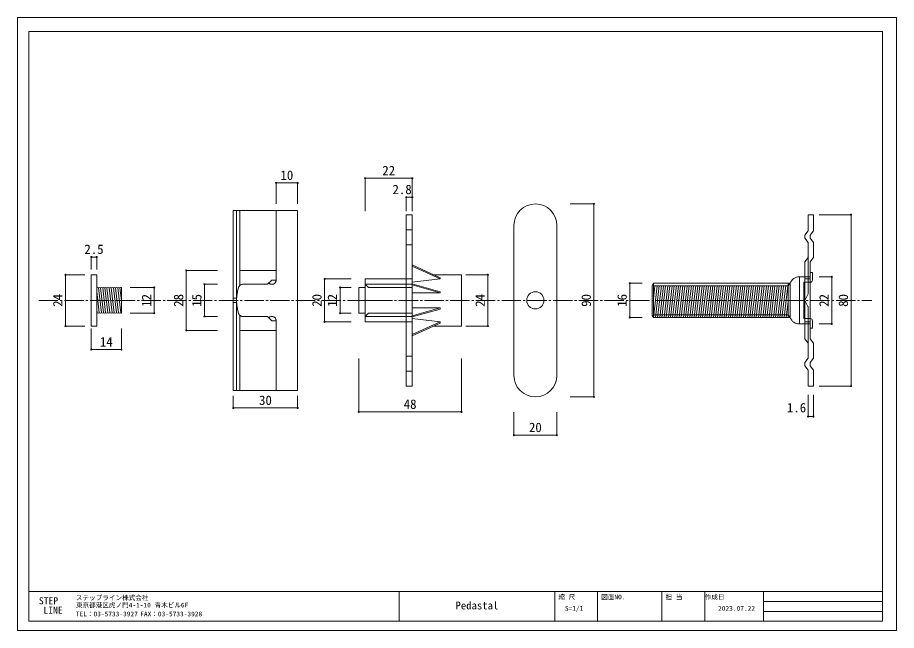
# Model space of a CAD drawing. Units: millimetres on the paper, enlarged 20 times, with parts at other scales. Extents: x -4101 to 4099, y -29121 to 2820.
# Drawn here: x -4101 to 4099, y -29121 to -23401 of the extents above; entities that cross this region are included whole.
import ezdxf
from ezdxf.enums import TextEntityAlignment as Align

# ---------------------------------------------------------------- set-up
doc = ezdxf.new("R2010")
doc.units = ezdxf.units.MM
doc.header["$LTSCALE"] = 20
doc.header["$PDMODE"] = 32
doc.header["$PDSIZE"] = 10
doc.linetypes.add('CHAIN2', pattern=[12, 9, -1, 1, -1])
for name, color, linetype, lineweight in [('1-2_1-2', 7, 'Continuous', 9), ('1-F_1-F', 7, 'Continuous', 9), ('4-1_ﾀｲﾙ', 7, 'Continuous', 18), ('4-2_躯体', 7, 'Continuous', 9), ('4-8_建具符号', 4, 'CHAIN2', 9), ('4-F_補助線', 7, 'Continuous', 9), ('F-0_F-0', 7, 'Continuous', 18)]:
    doc.layers.add(name, color=color, linetype=linetype, lineweight=lineweight)
doc.layers.add('F-7_F-7', color=7, linetype='Continuous')
doc.styles.add('ＭＳ ゴシック', font='')
doc.styles.get('ＭＳ ゴシック').set_extended_font_data('MS Gothic')

msp = doc.modelspace()

# ---------------------------------------------------------------- linework, layer by layer
at = {"layer": '1-2_1-2'}
for p, q in [((-417.83, -24901.61), (-857.83, -24901.61)), ((-1487.94, -24945.24), (-1687.94, -24945.24)), ((-473.83, -25078.41), (-417.83, -25078.41)), ((-3653.63, -26281.04), (-3653.63, -25801.04)), ((-2526.66, -26321.04), (-2526.66, -25761.04)), ((287.18, -26281.04), (287.18, -25801.04)), ((-2356.69, -26191.04), (-2356.69, -25891.04)), ((-1235.74, -26241.04), (-1235.74, -25841.04)), ((1611.53, -26201.04), (1611.53, -25881.04)), ((-2825.83, -26161.13), (-2825.83, -25921.08)), ((-1487.94, -27045.41), (-2087.94, -27045.41)), ((-917.83, -27081.82), (41.3, -27081.82))]:
    msp.add_line(p, q, dxfattribs=at)
at = {"layer": '1-F_1-F'}
for p, q in [((1276.52, -26941.04), (1276.52, -25141.04)), ((3675.7, -26841.04), (3675.7, -25241.04)), ((-3412.71, -25636.33), (-3362.71, -25636.33)), ((3495.95, -25821.04), (3495.95, -26261.04)), ((-1091.37, -26161.04), (-1091.37, -25921.04)), ((-3412.71, -26500.13), (-3132.71, -26500.13)), ((530.21, -27298.69), (930.21, -27298.69))]:
    msp.add_line(p, q, dxfattribs=at)
at = {"layer": '4-1_ﾀｲﾙ'}
for p, q in [((-2087.94, -25201.04), (-1487.94, -25201.04)), ((-2087.94, -25201.04), (-2087.94, -26881.04)), ((-2057.94, -25201.04), (-2057.94, -26881.04)), ((-2027.94, -25201.04), (-2027.94, -25902.22)), ((-1687.94, -25851.04), (-1687.94, -25201.04)), ((-1487.94, -25201.04), (-1487.94, -26881.04)), ((-473.83, -25241.04), (-417.83, -25241.04)), ((-417.83, -25241.04), (-417.83, -26841.04)), ((-473.83, -25381.04), (-417.83, -25381.04)), ((-473.83, -25521.04), (-417.83, -25521.04)), ((-157.83, -25829.26), (-417.83, -25710.39)), ((-157.83, -25840.26), (-417.83, -25721.39)), ((-2027.94, -25761.04), (-1687.94, -25761.04)), ((-157.83, -25829.26), (-157.83, -25840.26)), ((-2000.2, -25891.04), (-1767.94, -25891.04)), ((-1767.94, -25891.04), (-1727.94, -25851.04)), ((-1727.94, -25851.04), (-1687.94, -25851.04)), ((-417.83, -25841.04), (-857.83, -25841.04)), ((-857.83, -25841.04), (-857.83, -26241.04)), ((-417.83, -25891.04), (-857.83, -25891.04)), ((-827.83, -25921.04), (-857.83, -25891.04)), ((-417.83, -25871.04), (-157.83, -25840.26)), ((-417.83, -25886.04), (-157.83, -25960.59)), ((-417.83, -25896.44), (-157.83, -25970.99)), ((-857.83, -25921.04), (-917.83, -25921.04)), ((-827.83, -25921.04), (-417.83, -25921.04)), ((-157.83, -25970.99), (-417.83, -25970.99)), ((-157.83, -25960.59), (-157.83, -25970.99)), ((-2087.94, -26021.04), (-2057.94, -26021.04)), ((-2087.94, -26061.04), (-2057.94, -26061.04)), ((-668.77, -26041.04), (-967.88, -26041.04)), ((-417.83, -26185.64), (-157.83, -26111.09)), ((-157.83, -26111.09), (-417.83, -26111.09)), ((-417.83, -26196.04), (-157.83, -26121.49)), ((-157.83, -26121.49), (-157.83, -26111.09)), ((-2027.94, -26179.86), (-2027.94, -26881.04)), ((-1727.94, -26231.04), (-1687.94, -26231.04)), ((-1687.94, -26881.04), (-1687.94, -26231.04)), ((-857.83, -26161.04), (-917.83, -26161.04)), ((-417.83, -26191.04), (-857.83, -26191.04)), ((-417.83, -26211.04), (-157.83, -26241.82)), ((-2027.94, -26321.04), (-1687.94, -26321.04)), ((-417.83, -26241.04), (-857.83, -26241.04)), ((-157.83, -26241.82), (-417.83, -26360.69)), ((-157.83, -26252.81), (-417.83, -26371.68)), ((-219.57, -26281.04), (41.3, -26281.04)), ((-157.83, -26252.81), (-157.83, -26241.82)), ((-473.83, -26561.04), (-417.83, -26561.04)), ((-473.83, -26701.04), (-417.83, -26701.04)), ((-2087.94, -26881.04), (-1487.94, -26881.04))]:
    msp.add_line(p, q, dxfattribs=at)
at = {"layer": '4-1_ﾀｲﾙ', "lineweight": 9}
for p, q in [((530.21, -25341.04), (530.21, -26741.04)), ((930.21, -25341.04), (930.21, -26741.04)), ((-917.83, -25921.04), (-917.83, -26161.04))]:
    msp.add_line(p, q, dxfattribs=at)
at = {"layer": '4-1_ﾀｲﾙ'}
for points in [[(-473.83, -25241.04), (-473.83, -26841.04), (-417.83, -26841.04)], [(-219.57, -25801.04), (41.3, -25801.04), (41.3, -26281.04)], [(-2000.2, -25891.04), (-2004.36, -25891.26), (-2008.48, -25891.9), (-2012.51, -25892.98), (-2016.4, -25894.47), (-2020.12, -25896.35), (-2023.62, -25898.61), (-2026.87, -25901.23), (-2029.83, -25904.16), (-2032.46, -25907.39), (-2034.75, -25910.88), (-2036.66, -25914.58), (-2038.17, -25918.47)], [(-1756.22, -25879.32), (-1753.18, -25882.07), (-1749.87, -25884.49), (-1746.34, -25886.55), (-1742.61, -25888.25), (-1738.73, -25889.56), (-1734.73, -25890.46), (-1730.67, -25890.95), (-1726.57, -25891.02), (-1722.49, -25890.67), (-1718.47, -25889.9), (-1714.54, -25888.73), (-1710.76, -25887.16), (-1707.15, -25885.22), (-1703.77, -25882.91), (-1700.63, -25880.27), (-1697.79, -25877.33), (-1695.26, -25874.11), (-1693.07, -25870.64), (-1691.25, -25866.97), (-1689.81, -25863.14), (-1688.77, -25859.18), (-1688.15, -25855.13), (-1687.94, -25851.04)], [(-2038.17, -25918.47), (-2049.11, -25958.54), (-2055.72, -25999.56), (-2057.94, -26041.04), (-2055.72, -26082.52), (-2049.11, -26123.53), (-2038.17, -26163.61), (-2036.66, -26167.49), (-2034.75, -26171.2), (-2032.46, -26174.68), (-2029.83, -26177.91), (-2026.87, -26180.85), (-2023.62, -26183.46), (-2020.12, -26185.73), (-2016.4, -26187.61), (-2012.51, -26189.1), (-2008.48, -26190.17), (-2004.36, -26190.82), (-2000.2, -26191.04)], [(-2000.2, -26191.04), (-1767.94, -26191.04), (-1727.94, -26231.04)], [(-1687.94, -26231.04), (-1688.15, -26226.95), (-1688.77, -26222.9), (-1689.81, -26218.94), (-1691.25, -26215.1), (-1693.07, -26211.43), (-1695.26, -26207.97), (-1697.79, -26204.75), (-1700.63, -26201.81), (-1703.77, -26199.17), (-1707.15, -26196.86), (-1710.76, -26194.92), (-1714.54, -26193.35), (-1718.47, -26192.18), (-1722.49, -26191.41), (-1726.57, -26191.06), (-1730.67, -26191.13), (-1734.73, -26191.62), (-1738.73, -26192.52), (-1742.61, -26193.83), (-1746.34, -26195.52), (-1749.87, -26197.59), (-1753.18, -26200.01), (-1756.22, -26202.75)], [(-417.83, -26161.04), (-827.83, -26161.04), (-857.83, -26191.04)]]:
    msp.add_lwpolyline(points, dxfattribs=at)
at = {"layer": '4-1_ﾀｲﾙ', "lineweight": 9}
msp.add_circle((730.21, -26041.04), 80, dxfattribs=at)
for centre, start, end in [((730.21, -25341.04), 0, 180), ((730.21, -26741.04), 180, 0)]:
    msp.add_arc(centre, 200, start, end, dxfattribs=at)
at = {"layer": '4-2_躯体'}
for p, q in [((3324.89, -25241.04), (3274.89, -25241.04)), ((3274.89, -25241.04), (3274.89, -25391.04)), ((3324.89, -25241.04), (3324.89, -25391.04)), ((3274.89, -25391.04), (3244.89, -25431.04)), ((3294.89, -25431.04), (3324.89, -25391.04)), ((3244.89, -25431.04), (3244.89, -25461.04)), ((3244.89, -25461.04), (3274.89, -25501.04)), ((3274.89, -25501.04), (3274.89, -25976.32)), ((3294.89, -25431.04), (3294.89, -25461.04)), ((3324.89, -25501.04), (3294.89, -25461.04)), ((3324.89, -25501.04), (3324.89, -25641.04)), ((3274.89, -25641.04), (3244.89, -25681.04)), ((3324.89, -25641.04), (3294.89, -25681.04)), ((3244.89, -26401.04), (3244.89, -25681.04)), ((3294.89, -25681.04), (3294.89, -26401.04)), ((-3412.71, -26281.04), (-3412.71, -25801.04)), ((-3412.71, -25801.04), (-3362.71, -25801.04)), ((-3362.71, -26281.04), (-3362.71, -25801.04)), ((3244.89, -25821.04), (3194.89, -25821.04)), ((3194.89, -25821.04), (3194.89, -26261.04)), ((3294.89, -25821.04), (3244.89, -25821.04)), ((3314.89, -25781.04), (3294.89, -25781.04)), ((3314.89, -25781.04), (3314.89, -25851.04)), ((1821.2, -26181.04), (1821.2, -25901.04)), ((1831.2, -26201.04), (1831.2, -25881.04)), ((1846.01, -25905.04), (1831.2, -26031.01)), ((1866.01, -25905.04), (1831.2, -26201.04)), ((3088.89, -25905.04), (1831.2, -25905.04)), ((1886.01, -25905.04), (1851.2, -26201.04)), ((1906.01, -25905.04), (1871.2, -26201.04)), ((1926.01, -25905.04), (1891.2, -26201.04)), ((1946.01, -25905.04), (1911.2, -26201.04)), ((1966.01, -25905.04), (1931.19, -26201.05)), ((1986.01, -25905.04), (1951.2, -26201.04)), ((2006.01, -25905.04), (1971.2, -26201.04)), ((2026.01, -25905.04), (1991.2, -26201.04)), ((2046.01, -25905.04), (2011.2, -26201.04)), ((2066.01, -25905.04), (2031.2, -26201.04)), ((2086.01, -25905.04), (2051.2, -26201.04)), ((2106.01, -25905.04), (2071.2, -26201.04)), ((2126.01, -25905.04), (2091.19, -26201.05)), ((2146.01, -25905.04), (2111.2, -26201.04)), ((2166.01, -25905.04), (2131.2, -26201.04)), ((2186.01, -25905.04), (2151.2, -26201.04)), ((2206.01, -25905.04), (2171.2, -26201.04)), ((2226.01, -25905.04), (2191.2, -26201.04)), ((2246.01, -25905.04), (2211.2, -26201.04)), ((2266.01, -25905.04), (2231.2, -26201.04)), ((2286.01, -25905.04), (2251.19, -26201.05)), ((2306.01, -25905.04), (2271.2, -26201.04)), ((2326.01, -25905.04), (2291.2, -26201.04)), ((2346.01, -25905.04), (2311.2, -26201.04)), ((2366.01, -25905.04), (2331.2, -26201.04)), ((2386.01, -25905.04), (2351.2, -26201.04)), ((2406.01, -25905.04), (2371.2, -26201.04)), ((2426.01, -25905.04), (2391.2, -26201.04)), ((2446.01, -25905.04), (2411.19, -26201.05)), ((2466.01, -25905.04), (2431.2, -26201.04)), ((2486.01, -25905.04), (2451.2, -26201.04)), ((2506.01, -25905.04), (2471.2, -26201.04)), ((2526.01, -25905.04), (2491.2, -26201.04)), ((2546.01, -25905.04), (2511.2, -26201.04)), ((2566.01, -25905.04), (2531.2, -26201.04)), ((2586.01, -25905.04), (2551.2, -26201.04)), ((2606.01, -25905.04), (2571.19, -26201.05)), ((2626.01, -25905.04), (2591.2, -26201.04)), ((2646.01, -25905.04), (2611.2, -26201.04)), ((2666.01, -25905.04), (2631.2, -26201.04)), ((2686.01, -25905.04), (2651.2, -26201.04)), ((2706.01, -25905.04), (2671.2, -26201.04)), ((2726.01, -25905.04), (2691.2, -26201.04)), ((2746.01, -25905.04), (2711.2, -26201.04)), ((2766.01, -25905.04), (2731.19, -26201.05)), ((2786.01, -25905.04), (2751.2, -26201.04)), ((2806.01, -25905.04), (2771.2, -26201.04)), ((2826.01, -25905.04), (2791.2, -26201.04)), ((2846.01, -25905.04), (2811.2, -26201.04)), ((2866.01, -25905.04), (2831.2, -26201.04)), ((2886.01, -25905.04), (2851.2, -26201.04)), ((2906.01, -25905.04), (2871.2, -26201.04)), ((2926.01, -25905.04), (2891.19, -26201.05)), ((2946.01, -25905.04), (2911.2, -26201.04)), ((2966.01, -25905.04), (2931.2, -26201.04)), ((2986.01, -25905.04), (2951.2, -26201.04)), ((3006.01, -25905.04), (2971.2, -26201.04)), ((3026.01, -25905.04), (2991.2, -26201.04)), ((3046.01, -25905.04), (3011.2, -26201.04)), ((3066.01, -25905.04), (3031.2, -26201.04)), ((3086.01, -25905.04), (3051.19, -26201.05)), ((3108.89, -25881.04), (3108.89, -26201.04)), ((3294.89, -25841.04), (3244.89, -25841.04)), ((-3338.98, -26158.72), (-3362.71, -25957.01)), ((-3318.98, -26158.72), (-3346.66, -25923.42)), ((-3298.98, -26158.72), (-3326.66, -25923.42)), ((-3278.98, -26158.72), (-3306.66, -25923.42)), ((-3258.98, -26158.72), (-3286.66, -25923.42)), ((-3238.98, -26158.72), (-3266.66, -25923.42)), ((-3218.98, -26158.72), (-3246.66, -25923.42)), ((-3198.98, -26158.72), (-3226.66, -25923.41)), ((-3178.98, -26158.72), (-3206.66, -25923.42)), ((-3158.98, -26158.72), (-3186.66, -25923.42)), ((-3138.98, -26158.72), (-3166.66, -25923.42)), ((-3132.71, -26042.02), (-3146.66, -25923.42)), ((3272.78, -25985.26), (3244.89, -26041.04)), ((3088.89, -26050.61), (3071.2, -26201.04)), ((3272.78, -26096.82), (3244.89, -26041.04)), ((-3358.98, -26158.72), (-3362.71, -26127.03)), ((3274.89, -26581.04), (3274.89, -26105.76)), ((3088.89, -26177.04), (1831.2, -26177.04)), ((3294.89, -26211.04), (3234.89, -26211.04)), ((3314.89, -26301.04), (3314.89, -26231.04)), ((-3412.71, -26281.04), (-3362.71, -26281.04)), ((3244.89, -26261.04), (3194.89, -26261.04)), ((3294.89, -26241.04), (3244.89, -26241.04)), ((3294.89, -26261.04), (3244.89, -26261.04)), ((3314.89, -26301.04), (3294.89, -26301.04)), ((3274.89, -26441.04), (3244.89, -26401.04)), ((3324.89, -26441.04), (3294.89, -26401.04)), ((3324.89, -26581.04), (3324.89, -26441.04)), ((3244.89, -26621.04), (3274.89, -26581.04)), ((3244.89, -26651.04), (3244.89, -26621.04)), ((3324.89, -26581.04), (3294.89, -26621.04)), ((3294.89, -26651.04), (3294.89, -26621.04)), ((3274.89, -26691.04), (3244.89, -26651.04)), ((3274.89, -26841.04), (3274.89, -26691.04)), ((3294.89, -26651.04), (3324.89, -26691.04)), ((3324.89, -26841.04), (3324.89, -26691.04)), ((3324.89, -26841.04), (3274.89, -26841.04))]:
    msp.add_line(p, q, dxfattribs=at)
for points in [[(3108.89, -25881.04), (1831.2, -25881.04), (1821.2, -25901.04)], [(3294.89, -25871.04), (3234.89, -25871.04), (3234.89, -26211.04)], [(3108.89, -26201.04), (1831.2, -26201.04), (1821.2, -26181.04)]]:
    msp.add_lwpolyline(points, dxfattribs=at)
for centre, radius, start, end in [((3190.43, -25906.28), 85.35, 87.00332, 162.80167), ((3294.89, -25851.04), 20, 270, 0), ((-3356.67, -25943.38), 22.33, 63.353, 105.68603), ((-3336.66, -25943.27), 22.22, 63.2587, 116.7412), ((-3316.66, -25943.27), 22.22, 63.2587, 116.7412), ((-3296.66, -25943.27), 22.22, 63.2587, 116.7412), ((-3276.66, -25943.27), 22.22, 63.2587, 116.7412), ((-3256.66, -25943.27), 22.22, 63.2587, 116.7412), ((-3236.65, -25943.32), 22.28, 63.36853, 116.70733), ((-3216.67, -25943.74), 22.66, 63.76874, 116.15541), ((-3196.66, -25943.27), 22.22, 63.2587, 116.7412), ((-3176.66, -25943.27), 22.22, 63.2587, 116.7412), ((-3156.66, -25943.27), 22.22, 63.2587, 116.7412), ((-3136.84, -25942.8), 21.73, 79.04107, 116.86978), ((3254.89, -25976.32), 20, 333.43495, 0), ((3254.89, -26105.76), 20, 360, 26.56505), ((-3368.98, -26138.2), 22.82, 285.95468, 295.98868), ((-3348.98, -26138.2), 22.82, 244.01127, 295.98868), ((-3328.98, -26138.2), 22.82, 244.01129, 295.98876), ((-3308.98, -26138.2), 22.82, 244.01119, 295.98891), ((-3288.98, -26138.2), 22.82, 244.01123, 295.98877), ((-3268.98, -26138.2), 22.82, 244.01123, 295.98877), ((-3248.98, -26138.2), 22.82, 244.01119, 295.98891), ((-3228.98, -26138.2), 22.82, 244.01119, 295.98891), ((-3208.98, -26138.2), 22.82, 244.01123, 295.98877), ((-3189.12, -26138.81), 22.21, 243.64064, 296.35936), ((-3168.98, -26138.2), 22.82, 244.01123, 295.98877), ((-3148.98, -26138.2), 22.82, 244.01119, 295.98891), ((-3128.98, -26138.2), 22.82, 244.01119, 260.60052), ((3190.43, -26175.8), 85.35, 197.19833, 272.99668), ((3294.89, -26231.04), 20, 360, 90)]:
    msp.add_arc(centre, radius, start, end, dxfattribs=at)
at = {"layer": '4-8_建具符号'}
msp.add_line((-3903.97, -26041.04), (3868.49, -26041.04), dxfattribs=at)
at = {"layer": '4-F_補助線'}
for p, q in [((-857.83, -24901.61), (-857.83, -25209.63)), ((-417.83, -24901.61), (-417.83, -25209.63)), ((-1687.94, -24945.24), (-1687.94, -25140.49)), ((-1487.94, -24945.24), (-1487.94, -25140.49)), ((-473.83, -25078.41), (-473.83, -25209.63)), ((-417.83, -25078.41), (-417.83, -25209.63)), ((1276.52, -25141.04), (1055.55, -25141.04)), ((3675.7, -25241.04), (3377.02, -25241.04)), ((-3412.71, -25636.33), (-3412.71, -25753.09)), ((-3362.71, -25636.33), (-3362.71, -25753.09)), ((-3653.63, -25801.04), (-3472.71, -25801.04)), ((-2526.66, -25761.04), (-2236.12, -25761.04)), ((287.18, -25801.04), (82.52, -25801.04)), ((3495.95, -25821.04), (3377.02, -25821.04)), ((-2356.69, -25891.04), (-2236.12, -25891.04)), ((-1235.74, -25841.04), (-987.38, -25841.04)), ((1611.53, -25881.04), (1725.43, -25881.04)), ((3088.89, -25881.04), (3088.89, -26201.04)), ((3088.89, -25905.04), (3108.89, -25881.04)), ((-3132.71, -26160.72), (-3132.71, -25921.47)), ((-2825.83, -25921.08), (-3049.88, -25921.08)), ((-1091.37, -25921.04), (-987.38, -25921.04)), ((-2825.83, -26161.13), (-3049.88, -26161.13)), ((-2356.69, -26191.04), (-2236.12, -26191.04)), ((-1091.37, -26161.04), (-987.38, -26161.04)), ((1611.53, -26201.04), (1725.43, -26201.04)), ((3088.89, -26177.04), (3108.89, -26201.04)), ((-3653.63, -26281.04), (-3472.71, -26281.04)), ((-3412.71, -26500.13), (-3412.71, -26304.48)), ((-3132.71, -26500.13), (-3132.71, -26304.48)), ((-2526.66, -26321.04), (-2236.12, -26321.04)), ((-1235.74, -26241.04), (-987.38, -26241.04)), ((287.18, -26281.04), (82.52, -26281.04)), ((3495.95, -26261.04), (3377.02, -26261.04)), ((-917.83, -27081.82), (-917.83, -26584.27)), ((41.3, -27081.82), (41.3, -26584.27)), ((3675.7, -26841.04), (3377.02, -26841.04)), ((-2087.94, -27045.41), (-2087.94, -26932.49)), ((-1487.94, -27045.41), (-1487.94, -26932.49)), ((1276.52, -26941.04), (1055.55, -26941.04)), ((3274.89, -27124.96), (3274.89, -26923.82)), ((3324.89, -27124.96), (3324.89, -26923.82)), ((530.21, -27298.69), (530.21, -27084.04)), ((930.21, -27298.69), (930.21, -27084.04)), ((3324.89, -27124.96), (3274.89, -27124.96))]:
    msp.add_line(p, q, dxfattribs=at)
for p in [(-857.83, -24901.61), (-417.83, -24901.61), (-1687.94, -24945.24), (-1487.94, -24945.24), (-473.83, -25078.41), (-417.83, -25078.41), (1276.52, -25141.04), (3675.7, -25241.04), (-3412.71, -25636.33), (-3362.71, -25636.33), (-3653.63, -25801.04), (-2526.66, -25761.04), (287.18, -25801.04), (3495.95, -25821.04), (-2356.69, -25891.04), (-1235.74, -25841.04), (1611.53, -25881.04), (-2825.83, -25921.08), (-1091.37, -25921.04), (-2825.83, -26161.13), (-1091.37, -26161.04), (-2356.69, -26191.04), (-1235.74, -26241.04), (1611.53, -26201.04), (-3653.63, -26281.04), (-2526.66, -26321.04), (287.18, -26281.04), (3495.95, -26261.04), (-3412.71, -26500.13), (-3132.71, -26500.13), (3675.7, -26841.04), (1276.52, -26941.04), (-2087.94, -27045.41), (-1487.94, -27045.41), (-917.83, -27081.82), (41.3, -27081.82), (3274.89, -27124.96), (3324.89, -27124.96), (530.21, -27298.69), (930.21, -27298.69)]:
    msp.add_point(p, dxfattribs=at)
at = {"layer": 'F-0_F-0', "lineweight": 9}
for p, q in [((-4100.88, -29121.42), (-4100.88, -23401.42)), ((4099.12, -29121.42), (-4100.88, -29121.42))]:
    msp.add_line(p, q, dxfattribs=at)
at = {"layer": 'F-0_F-0'}
for p, q in [((-3996.75, -29034.82), (-3996.75, -23530.11)), ((-3995.75, -28758.82), (3969.65, -28758.82)), ((-539.96, -29033.9), (-539.96, -28760.5)), ((910.43, -28760.5), (910.43, -29033.9)), ((1310.43, -29033.9), (1310.43, -28760.5)), ((1910.43, -28760.5), (1910.43, -29033.9)), ((2310.43, -29033.9), (2310.43, -28760.5)), ((2860.43, -28761.42), (2860.43, -29034.82)), ((3968.64, -28852.62), (2860.43, -28852.62)), ((2860.43, -28943.62), (3969.65, -28943.62)), ((3969.65, -29034.82), (-3996.75, -29034.82))]:
    msp.add_line(p, q, dxfattribs=at)
at = {"layer": 'F-0_F-0', "lineweight": 9}
msp.add_lwpolyline([(-4100.88, -23401.42), (4099.12, -23401.42), (4099.12, -29121.42)], dxfattribs=at)
at = {"layer": 'F-0_F-0'}
msp.add_lwpolyline([(-3996.75, -23530.11), (3969.65, -23530.11), (3969.65, -29034.82)], dxfattribs=at)

# ---------------------------------------------------------------- texts
at = {"layer": '4-F_補助線', "style": 'ＭＳ ゴシック'}
for s, p in [('10', (-1647.94, -24943.24)), ('22', (-697.83, -24899.61)), ('2.8', (-602.74, -25075.97)), ('2.5', (-3477.71, -25634.33)), ('14', (-3332.71, -26498.13)), ('30', (-1847.94, -27043.41)), ('48', (-498.27, -27079.82)), ('1.6', (3077.67, -27112.19)), ('20', (670.21, -27296.69))]:
    msp.add_text(s, height=87.98, dxfattribs=at).set_placement(p, align=Align.BOTTOM_LEFT)
for s, p in [('24', (-3655.63, -26101.04)), ('12', (-2827.83, -26101.1)), ('28', (-2528.66, -26101.04)), ('15', (-2358.69, -26101.04)), ('20', (-1237.74, -26101.04)), ('12', (-1093.37, -26101.04)), ('24', (285.18, -26101.04)), ('90', (1274.52, -26101.04)), ('16', (1609.53, -26101.04)), ('22', (3493.95, -26101.04)), ('80', (3673.7, -26101.04))]:
    msp.add_text(s, height=87.98, rotation=90, dxfattribs=at).set_placement(p, align=Align.BOTTOM_LEFT)
at = {"layer": 'F-0_F-0', "style": 'ＭＳ ゴシック'}
for s, height, p in [(' 縮 尺', 43.99, (910.43, -28844.62)), (' 担 当', 43.99, (1910.43, -28844.62)), ('作成日', 43.99, (2310.43, -28844.62)), ('STEP', 65.98, (-3902.36, -28897.68)), ('東京都港区虎ノ門4-1-10 青木ビル6F', 43.99, (-3556.75, -28920.04)), ('ステップライン株式会社', 43.99, (-3556.75, -28851.86)), (' 図面NO.', 43.99, (1310.43, -28844.62)), ('LINE', 65.98, (-3859.83, -28985.28)), ('TEL：03-5733-3927\u3000', 43.99, (-3556.75, -29002.82)), ('FAX：03-5733-3928', 43.99, (-2956.34, -29002.82)), ('S=1/1', 43.99, (1005.43, -28950.72)), ('2023.07.22', 43.99, (2435.43, -28950.72))]:
    msp.add_text(s, height=height, dxfattribs=at).set_placement(p, align=Align.BOTTOM_LEFT)
at = {"layer": 'F-7_F-7', "style": 'ＭＳ ゴシック'}
msp.add_text('Pedastal', height=73.31, dxfattribs=at).set_placement((-14.76, -28947.2), align=Align.BOTTOM_LEFT)

doc.saveas('drawing.dxf')
